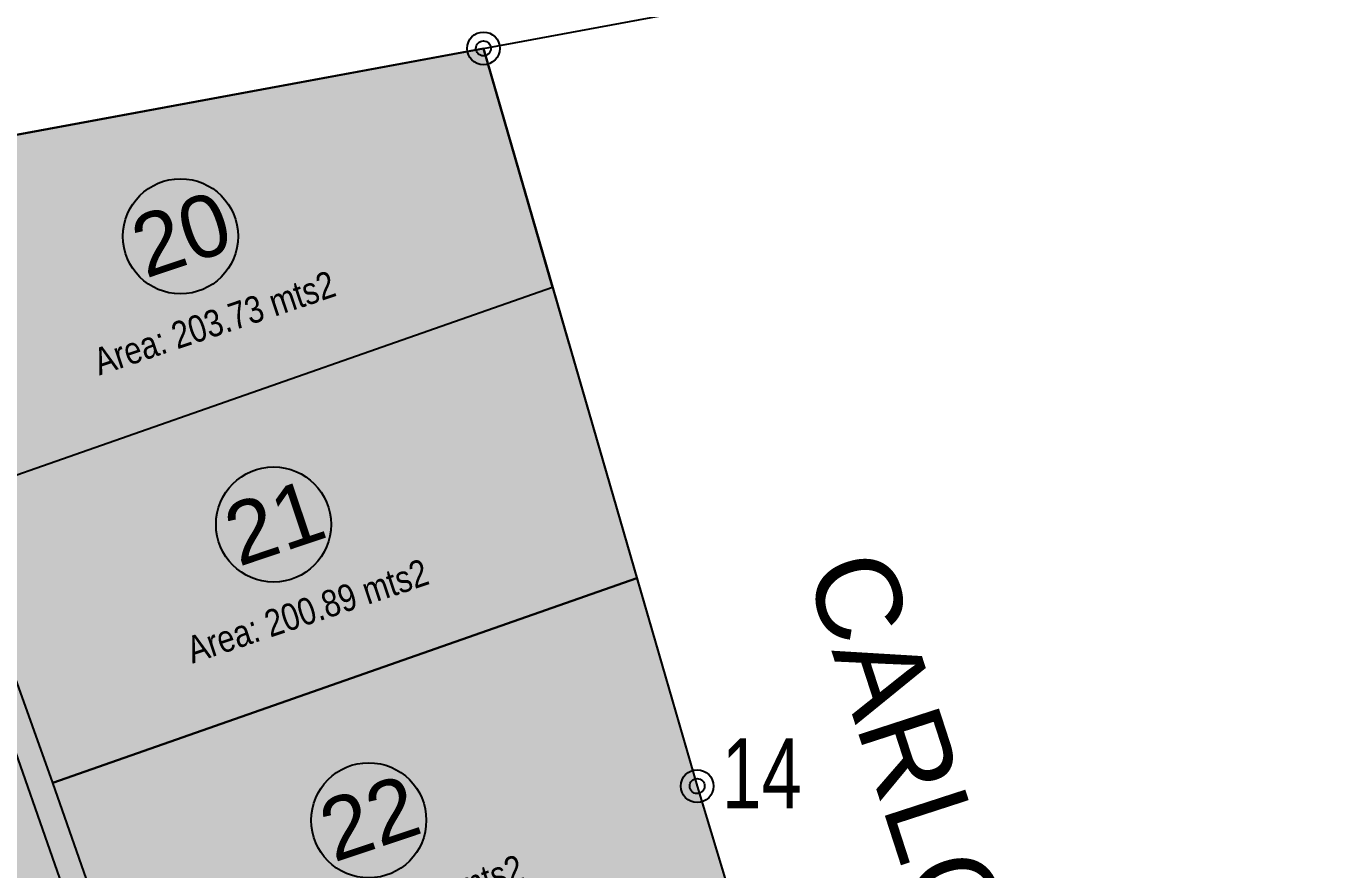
# Model space of a CAD drawing. Header units: millimetres. Extents: x 604785 to 1211550, y 1310998 to 2622648.
# Drawn here: x 604986.27 to 605028.52, y 1311166.1 to 1311193.51 of the extents above; entities that cross this region are included whole.
import ezdxf
from ezdxf.enums import TextEntityAlignment as Align

# ---------------------------------------------------------------- set-up
doc = ezdxf.new("R2010")
doc.units = ezdxf.units.MM
for name, color, linetype in [('CERCO', 6, 'Continuous'), ('CIRCULO', 1, 'Continuous'), ('FRAME 025', 7, 'Continuous'), ('ROTULOS LOTES', 1, 'Continuous'), ('TEXTO 2', 7, 'Continuous')]:
    doc.layers.add(name, color=color, linetype=linetype)
doc.styles.add('PUNTOS PI', font='arial.ttf', dxfattribs={"height": 2.75})
doc.styles.add('ROTULOS', font='arial.ttf', dxfattribs={"height": 3})
doc.styles.add('TSN - Arial Narrow', font='ARIALN.TTF')
doc.styles.add('TSN - Swis721 LtCn BT', font='swisscl.ttf')

msp = doc.modelspace()

# ---------------------------------------------------------------- hatches: boundary and pattern name
at = {"true_color": 0xafd9aa}
h = msp.add_hatch(color=9, dxfattribs=at)
h.dxf.hatch_style = 1
h.paths.add_polyline_path([(604911.704, 1311128.963), (604908.616, 1311133.702), (604904.8, 1311139.56), (604903.378, 1311141.752), (604890.493, 1311161.615), (604887.114, 1311169.584), (604890.741, 1311171.475), (604900.681, 1311174.09), (604918.672, 1311177.415), (604941.484, 1311182.032), (604970.419, 1311187.096), (605001.145, 1311192.781), (605008.096, 1311168.792), (605020.289, 1311128.427), (605025.004, 1311113.224), (604990.344, 1311101.683), (604983.054, 1311099.323), (604967.143, 1311093.947), (604940.498, 1311085), (604933.737, 1311094.578), (604921.226, 1311114.213), (604916.727, 1311121.222), (604912.283, 1311128.072, -0.999015)])
h = msp.add_hatch(color=9, dxfattribs=at)
h.dxf.hatch_style = 1
h.paths.add_polyline_path([(605003.394, 1311185.019), (605001.293, 1311192.27, -0.44354), (605000.622, 1311192.684), (604980.071, 1311188.882), (604982.171, 1311182.892), (604983.825, 1311178.172)])
h = msp.add_hatch(color=9, dxfattribs=at)
h.dxf.hatch_style = 1
h.paths.add_polyline_path([(605003.394, 1311185.019), (604983.825, 1311178.172), (604987.135, 1311168.894), (605006.136, 1311175.554)])
at = {"true_color": 0x636466}
h = msp.add_hatch(color=251, dxfattribs=at)
h.dxf.hatch_style = 1
h.paths.add_polyline_path([(604980.587, 1311181.504, -0.410936), (604982.103, 1311180.827), (604989.719, 1311159.098), (604990.475, 1311159.363), (604987.135, 1311168.894), (604983.825, 1311178.172), (604982.171, 1311182.892), (604970.467, 1311178.795), (604951.487, 1311172.152), (604951.487, 1311172.152), (604936.775, 1311167.002), (604924.063, 1311162.552), (604921.647, 1311169.445), (604920.895, 1311169.172), (604923.334, 1311162.213, 0.351788), (604924.326, 1311161.786)])
at = {"true_color": 0xafd9aa}
h = msp.add_hatch(color=9, dxfattribs=at)
h.dxf.hatch_style = 1
h.paths.add_polyline_path([(605007.948, 1311169.303), (605006.136, 1311175.554), (604987.135, 1311168.894), (604990.475, 1311159.363), (605008.985, 1311165.848), (605008.249, 1311168.283, -0.502991), (605007.564, 1311168.792, -0.333822)])
at = {"true_color": 0xebebeb}
h = msp.add_hatch(color=7, dxfattribs=at)
h.dxf.hatch_style = 1
h.paths.add_polyline_path([(604978.906, 1311171.636), (604991.49, 1311135.772), (604997.435, 1311137.108, -0.350964), (604997.887, 1311137.972), (605002.825, 1311139.715), (604998.847, 1311151.054), (604993.887, 1311149.301, -0.41593), (604993.016, 1311149.7), (604989.719, 1311159.098), (604984.622, 1311173.64)])
h.paths.add_polyline_path([(604987.15, 1311160.513), (604990.115, 1311152.137), (604991.011, 1311152.454), (604988.046, 1311160.83)], flags=24)
h.paths.add_polyline_path([(604996.595, 1311142.319), (605000.072, 1311143.545), (604999.735, 1311144.503), (604996.258, 1311143.277)], flags=24)
h.paths.add_polyline_path([(604996.92, 1311141.747), (605000.32, 1311142.962), (604999.993, 1311143.878), (604996.592, 1311142.663)], flags=24)

# ---------------------------------------------------------------- linework, layer by layer
at = {"color": 2}
msp.add_line((605001.145, 1311192.781), (604980.071, 1311188.882), dxfattribs=at)
at = {"color": 3}
msp.add_line((605003.928, 1311183.176), (605003.093, 1311186.058), dxfattribs=at)
for p, q in [((604989.719, 1311159.098), (604982.104, 1311180.824)), ((604987.135, 1311168.894), (605006.136, 1311175.554)), ((605006.136, 1311175.554), (605008.096, 1311168.792)), ((604990.475, 1311159.363), (604987.135, 1311168.894)), ((605008.096, 1311168.792), (605008.985, 1311165.848))]:
    msp.add_line(p, q)
msp.add_lwpolyline([(604940.498, 1311085), (604933.737, 1311094.578), (604918.593, 1311118.346), (604911.994, 1311128.518), (604904.8, 1311139.56), (604890.493, 1311161.615), (604887.114, 1311169.584), (604890.741, 1311171.475), (604900.681, 1311174.09), (604918.672, 1311177.415), (604941.484, 1311182.032), (604970.419, 1311187.096), (605001.145, 1311192.781), (605008.096, 1311168.792), (605020.289, 1311128.427), (605025.004, 1311113.224), (604990.344, 1311101.683), (604983.054, 1311099.323), (604967.143, 1311093.947)], close=True)
at = {"color": 4}
msp.add_lwpolyline([(604940.498, 1311085), (604933.737, 1311094.578), (604918.593, 1311118.346), (604911.994, 1311128.518), (604904.8, 1311139.56), (604890.493, 1311161.615), (604887.114, 1311169.584), (604890.741, 1311171.475), (604900.681, 1311174.09), (604918.672, 1311177.415), (604941.484, 1311182.032), (604970.419, 1311187.096), (605001.145, 1311192.781), (605008.096, 1311168.792), (605020.289, 1311128.427), (605025.004, 1311113.224), (604990.344, 1311101.683), (604983.054, 1311099.323), (604967.143, 1311093.947)], close=True, dxfattribs=at)
for points in [[(605001.145, 1311192.781), (604980.071, 1311188.882), (604983.825, 1311178.172), (605003.394, 1311185.019), (605001.145, 1311192.781)], [(604983.825, 1311178.172), (605003.394, 1311185.019), (605006.136, 1311175.554), (604987.135, 1311168.894), (604983.825, 1311178.172)]]:
    msp.add_lwpolyline(points)
at = {"color": 1}
for centre in [(604991.293, 1311186.671), (604994.319, 1311177.299), (604997.414, 1311167.681)]:
    msp.add_circle(centre, 1.872, dxfattribs=at)
at = {"layer": 'CERCO'}
msp.add_line((605001.145, 1311192.781), (605016.508, 1311195.623), dxfattribs=at)
at = {"layer": 'CIRCULO'}
for centre, radius in [((605001.145, 1311192.781), 0.532), ((605001.145, 1311192.781), 0.243), ((605008.096, 1311168.792), 0.532), ((605008.096, 1311168.792), 0.243)]:
    msp.add_circle(centre, radius, dxfattribs=at)

# ---------------------------------------------------------------- texts
at = {"color": 0, "linetype": 'Continuous', "lineweight": 25, "ltscale": 0.1, "char_height": 0.87404, "width": 14.13316, "attachment_point": 1, "rotation": 18.5755, "style": 'TSN - Arial Narrow'}
for s, insert in [('\\pi-2.62211,l4.37019,t4.37019;Area: 203.73 mts2', (604986.719, 1311182.413)), ('\\pi-2.62211,l4.37019,t4.37019;Area: 200.89 mts2', (604989.745, 1311173.042)), ('\\pi-2.62211,l4.37019,t4.37019;Area: 200.16 mts2', (604992.84, 1311163.423))]:
    msp.add_mtext(s, dxfattribs=dict(at, insert=insert))
at = {"layer": 'FRAME 025', "color": 0, "style": 'TSN - Swis721 LtCn BT'}
msp.add_text('14', height=2.2807, dxfattribs=at).set_placement((605008.894, 1311169.206), align=Align.MIDDLE_LEFT)
at = {"layer": 'ROTULOS LOTES', "color": 18, "true_color": 0x000000, "style": 'ROTULOS'}
for s, p in [('20', (604990.157, 1311185.292)), ('21', (604993.184, 1311175.92)), ('22', (604996.278, 1311166.301))]:
    msp.add_text(s, height=2.0142, rotation=18.5755, dxfattribs=at).set_placement(p)
at = {"layer": 'TEXTO 2', "style": 'PUNTOS PI'}
msp.add_text('CARLOS ARMANDO RUIZ', height=2.75, rotation=287.9854, dxfattribs=at).set_placement((605011.6, 1311175.843))

doc.saveas('drawing.dxf')
